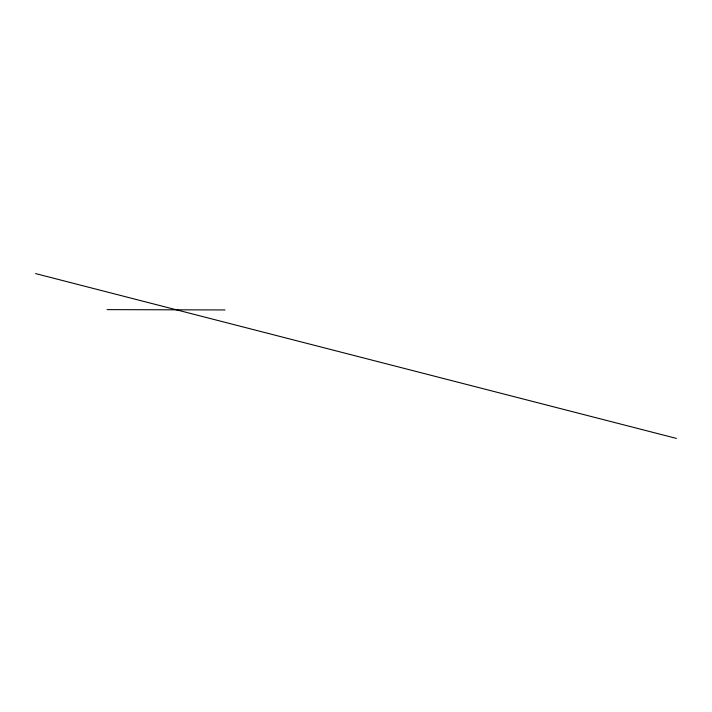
<?xml version="1.0" encoding="UTF-8"?>
<svg xmlns="http://www.w3.org/2000/svg" width="712" height="712" viewBox="0 0 712 712"><rect width="100%" height="100%" fill="white"/><g stroke="black" fill="none" stroke-linecap="round" stroke-linejoin="round"><path stroke-width="1.07" d="M107.12 309.622L224.956 309.951M35.6 273.595L676.4 438.405"/></g></svg>
